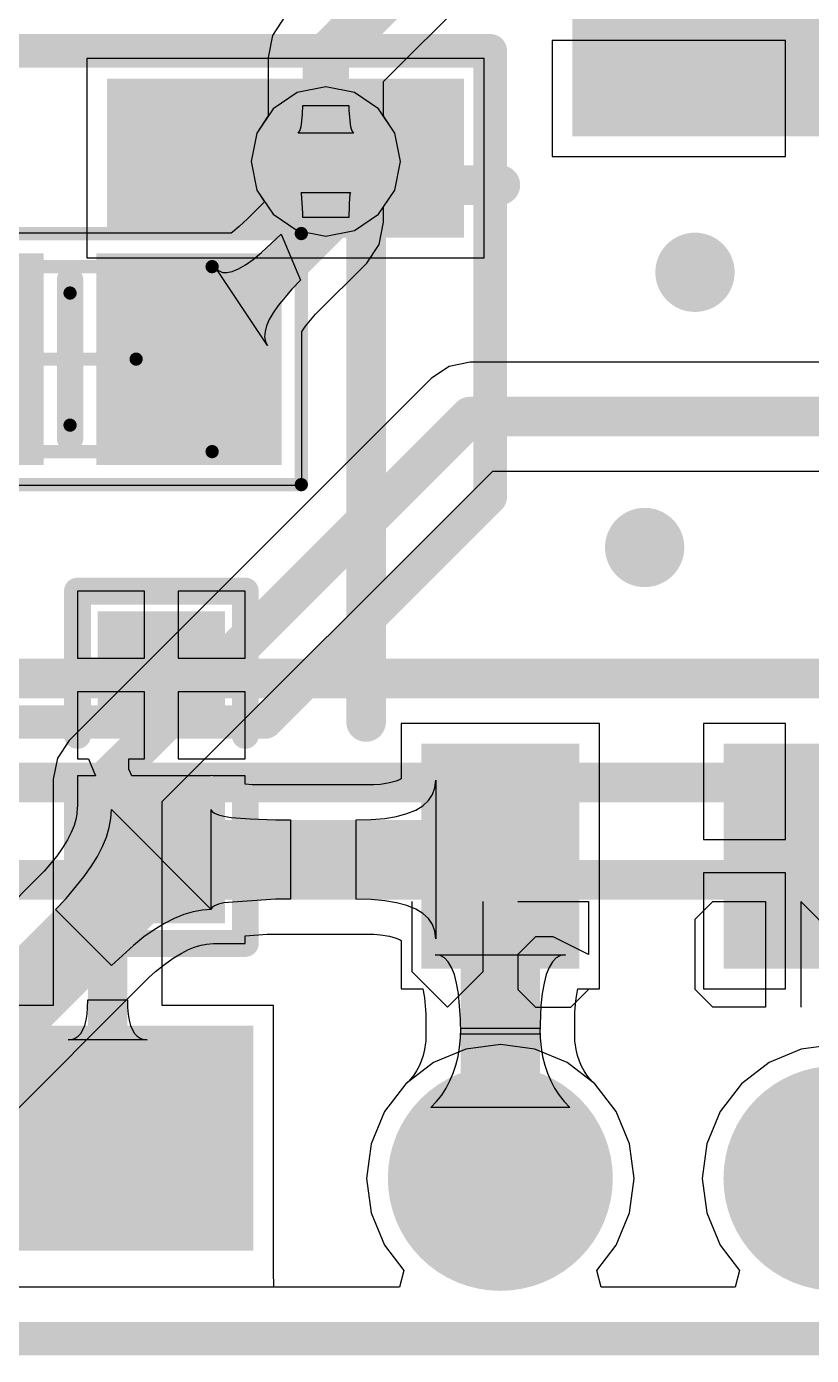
# Model space of a CAD drawing. Header units: millimetres. Extents: x 2.44 to 5.37, y 2.91 to 4.14.
# Drawn here: x 3.8738 to 4.1077, y 2.9072 to 3.3032 of the extents above; entities that cross this region are included whole.
import ezdxf

# ---------------------------------------------------------------- set-up
doc = ezdxf.new("R2010")
doc.units = ezdxf.units.MM
doc.header["$MEASUREMENT"] = 0
for name, color, linetype in [('BottomLayer', 5, 'Continuous'), ('BottomOverlay', 54, 'Continuous'), ('BottomPaste', 16, 'Continuous'), ('BottomSolder', 6, 'Continuous'), ('KeepOutLayer', 6, 'Continuous'), ('Mechanical13', 56, 'Continuous'), ('Mechanical15', 56, 'Continuous'), ('MidLayer1', 16, 'Continuous'), ('MidLayer2', 76, 'Continuous'), ('MultiLayer', 9, 'Continuous'), ('PadHoleLayer', 156, 'Continuous'), ('TopLayer', 1, 'Continuous'), ('TopOverlay', 2, 'Continuous'), ('TopPaste', 8, 'Continuous'), ('TopSolder', 216, 'Continuous'), ('ViaHoleLayer', 16, 'Continuous')]:
    doc.layers.add(name, color=color, linetype=linetype)

# ---------------------------------------------------------------- blocks, each defined once
blk = doc.blocks.new('C0603_6')
at = {"layer": 'TopLayer'}
for points in [[(-0.014, -0.008), (0.016, -0.008), (-0.014, 0.022), (0.016, 0.022)], [(0.041, -0.008), (0.071, -0.008), (0.041, 0.022), (0.071, 0.022)]]:
    blk.add_solid(points, dxfattribs=at)
at = {"layer": 'TopOverlay', "const_width": 0.008}
for points in [[(-0.024, 0.032), (0.018, 0.032)], [(-0.024, 0.032), (-0.024, -0.018)], [(0.038, 0.032), (0.08, 0.032)], [(0.081, 0.032), (0.081, -0.018)], [(-0.024, -0.018), (0.018, -0.018)], [(0.038, -0.018), (0.08, -0.018)]]:
    blk.add_lwpolyline(points, dxfattribs=at)
at = {"layer": 'TopOverlay', "const_width": 0.004}
for points in [[(-0.026, 0.032, 1), (-0.022, 0.032, 1)], [(-0.026, 0.032, 1), (-0.022, 0.032, 1)], [(0.016, 0.032, 1), (0.02, 0.032, 1)], [(0.036, 0.032, 1), (0.04, 0.032, 1)], [(0.078, 0.032, 1), (0.082, 0.032, 1)], [(0.079, 0.032, 1), (0.083, 0.032, 1)], [(-0.026, -0.018, 1), (-0.022, -0.018, 1)], [(-0.026, -0.018, 1), (-0.022, -0.018, 1)], [(0.016, -0.018, 1), (0.02, -0.018, 1)], [(0.036, -0.018, 1), (0.04, -0.018, 1)], [(0.078, -0.018, 1), (0.082, -0.018, 1)], [(0.079, -0.018, 1), (0.083, -0.018, 1)]]:
    blk.add_lwpolyline(points, format="xyb", close=True, dxfattribs=at)
at = {"layer": 'TopPaste'}
for points in [[(-0.014, -0.008), (0.016, -0.008), (-0.014, 0.022), (0.016, 0.022)], [(0.041, -0.008), (0.071, -0.008), (0.041, 0.022), (0.071, 0.022)]]:
    blk.add_solid(points, dxfattribs=at)
at = {"layer": 'TopSolder'}
for points in [[(-0.018, -0.012), (0.02, -0.012), (-0.018, 0.026), (0.02, 0.026)], [(0.037, -0.012), (0.075, -0.012), (0.037, 0.026), (0.075, 0.026)]]:
    blk.add_solid(points, dxfattribs=at)
blk = doc.blocks.new('HDR1X12_18')
at = {"layer": 'BottomLayer', "const_width": 0.02953}
for points in [[(0.98524, 0, 1), (1.01476, 0, 1)], [(1.08524, 0, 1), (1.11476, 0, 1)]]:
    blk.add_lwpolyline(points, format="xyb", close=True, dxfattribs=at)
at = {"layer": 'BottomSolder', "const_width": 0.03353}
for points in [[(0.98324, 0, 1), (1.01676, 0, 1)], [(1.08324, 0, 1), (1.11676, 0, 1)]]:
    blk.add_lwpolyline(points, format="xyb", close=True, dxfattribs=at)
at = {"layer": 'MidLayer1', "const_width": 0.02953}
for points in [[(0.98524, 0, 1), (1.01476, 0, 1)], [(1.08524, 0, 1), (1.11476, 0, 1)]]:
    blk.add_lwpolyline(points, format="xyb", close=True, dxfattribs=at)
at = {"layer": 'MidLayer2', "const_width": 0.02953}
for points in [[(0.98524, 0, 1), (1.01476, 0, 1)], [(1.08524, 0, 1), (1.11476, 0, 1)]]:
    blk.add_lwpolyline(points, format="xyb", close=True, dxfattribs=at)
at = {"layer": 'MultiLayer', "const_width": 0.02953}
for points in [[(0.98524, 0, 1), (1.01476, 0, 1)], [(1.08524, 0, 1), (1.11476, 0, 1)]]:
    blk.add_lwpolyline(points, format="xyb", close=True, dxfattribs=at)
at = {"layer": 'PadHoleLayer', "const_width": 0.01772}
for points in [[(0.99114, 0, 1), (1.00886, 0, 1)], [(1.09114, 0, 1), (1.10886, 0, 1)]]:
    blk.add_lwpolyline(points, format="xyb", close=True, dxfattribs=at)
at = {"layer": 'TopLayer', "const_width": 0.02953}
for points in [[(0.98524, 0, 1), (1.01476, 0, 1)], [(1.08524, 0, 1), (1.11476, 0, 1)]]:
    blk.add_lwpolyline(points, format="xyb", close=True, dxfattribs=at)
at = {"layer": 'TopSolder', "const_width": 0.03353}
for points in [[(0.98324, 0, 1), (1.01676, 0, 1)], [(1.08324, 0, 1), (1.11676, 0, 1)]]:
    blk.add_lwpolyline(points, format="xyb", close=True, dxfattribs=at)
blk = doc.blocks.new('_______B_33')
at = {"layer": 'BottomLayer'}
for points in [[(-0.02753, 0.06148), (0.03153, 0.06148), (-0.02753, 0.14022), (0.03153, 0.14022)], [(-0.02753, -0.13537), (0.03153, -0.13537), (-0.02753, -0.05663), (0.03153, -0.05663)]]:
    blk.add_solid(points, dxfattribs=at)
at = {"layer": 'BottomOverlay'}
for points, const_width in [([(0.03345, 0.002, 1), (-0.03145, 0.002, 1)], 0.01), ([(-0.03395, 0.002, 1), (-0.02895, 0.002, 1)], 0.005), ([(0.03095, 0.002, 1), (0.03595, 0.002, 1)], 0.005)]:
    blk.add_lwpolyline(points, format="xyb", close=True, dxfattribs=dict(at, const_width=const_width))
at = {"layer": 'BottomPaste'}
for points in [[(-0.02753, 0.06148), (0.03153, 0.06148), (-0.02753, 0.14022), (0.03153, 0.14022)], [(-0.02753, -0.13537), (0.03153, -0.13537), (-0.02753, -0.05663), (0.03153, -0.05663)]]:
    blk.add_solid(points, dxfattribs=at)
at = {"layer": 'BottomSolder'}
for points in [[(-0.03153, 0.05748), (0.03553, 0.05748), (-0.03153, 0.14422), (0.03553, 0.14422)], [(-0.03153, -0.13937), (0.03553, -0.13937), (-0.03153, -0.05263), (0.03553, -0.05263)]]:
    blk.add_solid(points, dxfattribs=at)
blk = doc.blocks.new('LM39100_37')
at = {"layer": 'TopLayer'}
for points in [[(-0.06257, 0.09153), (0.06657, 0.09153), (-0.06257, 0.15053), (0.06657, 0.15053)], [(-0.1075, -0.1565), (-0.0685, -0.1565), (-0.1075, -0.0975), (-0.0685, -0.0975)], [(-0.01749, -0.15653), (0.02149, -0.15653), (-0.01749, -0.09747), (0.02149, -0.09747)], [(0.0725, -0.1565), (0.1115, -0.1565), (0.0725, -0.0975), (0.1115, -0.0975)]]:
    blk.add_solid(points, dxfattribs=at)
at = {"layer": 'TopOverlay', "const_width": 0.01181}
for points in [[(-0.128, 0.073), (-0.088, 0.073)], [(-0.128, -0.087), (-0.128, 0.073)], [(0.092, 0.073), (0.132, 0.073)], [(0.132, -0.087), (0.132, 0.073)]]:
    blk.add_lwpolyline(points, dxfattribs=at)
at = {"layer": 'TopOverlay', "const_width": 0.00591}
for points in [[(-0.13095, 0.073, 1), (-0.12505, 0.073, 1)], [(-0.13095, 0.073, 1), (-0.12505, 0.073, 1)], [(-0.09095, 0.073, 1), (-0.08505, 0.073, 1)], [(0.08905, 0.073, 1), (0.09495, 0.073, 1)], [(0.12905, 0.073, 1), (0.13495, 0.073, 1)], [(0.12905, 0.073, 1), (0.13495, 0.073, 1)], [(-0.13095, -0.087, 1), (-0.12505, -0.087, 1)], [(0.12905, -0.087, 1), (0.13495, -0.087, 1)]]:
    blk.add_lwpolyline(points, format="xyb", close=True, dxfattribs=at)
at = {"layer": 'TopPaste'}
for points in [[(-0.06257, 0.09153), (0.06657, 0.09153), (-0.06257, 0.15053), (0.06657, 0.15053)], [(-0.1075, -0.1565), (-0.0685, -0.1565), (-0.1075, -0.0975), (-0.0685, -0.0975)], [(-0.01749, -0.15653), (0.02149, -0.15653), (-0.01749, -0.09747), (0.02149, -0.09747)], [(0.0725, -0.1565), (0.1115, -0.1565), (0.0725, -0.0975), (0.1115, -0.0975)]]:
    blk.add_solid(points, dxfattribs=at)
at = {"layer": 'TopSolder'}
for points in [[(-0.06657, 0.08753), (0.07057, 0.08753), (-0.06657, 0.15453), (0.07057, 0.15453)], [(-0.1115, -0.1605), (-0.0645, -0.1605), (-0.1115, -0.0935), (-0.0645, -0.0935)], [(-0.02149, -0.16053), (0.02549, -0.16053), (-0.02149, -0.09347), (0.02549, -0.09347)], [(0.0685, -0.1605), (0.1155, -0.1605), (0.0685, -0.0935), (0.1155, -0.0935)]]:
    blk.add_solid(points, dxfattribs=at)
blk = doc.blocks.new('1_4148_46')
at = {"layer": 'Mechanical13', "const_width": 0.00394}
for points in [[(0.07453, 0.02843), (-0.01012, 0.02843)], [(-0.01012, 0.02843), (-0.01012, -0.02669)], [(0.07453, 0.02843), (0.07453, -0.02669)], [(0.07453, -0.02669), (-0.01012, -0.02669)]]:
    blk.add_lwpolyline(points, dxfattribs=at)
at = {"layer": 'Mechanical13', "const_width": 0.00197}
for points in [[(-0.0111, 0.02843, 1), (-0.00913, 0.02843, 1)], [(-0.0111, 0.02843, 1), (-0.00913, 0.02843, 1)], [(0.07354, 0.02843, 1), (0.07551, 0.02843, 1)], [(0.07354, 0.02843, 1), (0.07551, 0.02843, 1)], [(-0.0111, -0.02669, 1), (-0.00913, -0.02669, 1)], [(-0.0111, -0.02669, 1), (-0.00913, -0.02669, 1)], [(0.07354, -0.02669, 1), (0.07551, -0.02669, 1)], [(0.07354, -0.02669, 1), (0.07551, -0.02669, 1)]]:
    blk.add_lwpolyline(points, format="xyb", close=True, dxfattribs=at)
at = {"layer": 'Mechanical15', "const_width": 0.00394}
for points in [[(0.1011, 0.03827), (-0.03669, 0.03827)], [(-0.03669, 0.03827), (-0.03669, -0.03654)], [(0.1011, -0.03654), (0.1011, 0.03827)], [(0.0322, 0.02055), (0.0322, -0.01882)], [(0.05189, 0.00087), (0.01252, 0.00087)], [(0.1011, -0.03654), (-0.03669, -0.03654)]]:
    blk.add_lwpolyline(points, dxfattribs=at)
at = {"layer": 'Mechanical15', "const_width": 0.00197}
for points in [[(-0.03768, 0.03827, 1), (-0.03571, 0.03827, 1)], [(-0.03768, 0.03827, 1), (-0.03571, 0.03827, 1)], [(0.10012, 0.03827, 1), (0.10209, 0.03827, 1)], [(0.10012, 0.03827, 1), (0.10209, 0.03827, 1)], [(0.03122, 0.02055, 1), (0.03319, 0.02055, 1)], [(0.01154, 0.00087, 1), (0.0135, 0.00087, 1)], [(0.05091, 0.00087, 1), (0.05287, 0.00087, 1)], [(0.03122, -0.01882, 1), (0.03319, -0.01882, 1)], [(-0.03768, -0.03654, 1), (-0.03571, -0.03654, 1)], [(-0.03768, -0.03654, 1), (-0.03571, -0.03654, 1)], [(0.10012, -0.03654, 1), (0.10209, -0.03654, 1)], [(0.10012, -0.03654, 1), (0.10209, -0.03654, 1)]]:
    blk.add_lwpolyline(points, format="xyb", close=True, dxfattribs=at)
at = {"layer": 'TopLayer'}
for points in [[(0.02039, -0.02669), (0.02039, 0.02843), (-0.02685, -0.02669), (-0.02685, 0.02843)], [(0.09126, -0.02669), (0.09126, 0.02843), (0.04402, -0.02669), (0.04402, 0.02843)]]:
    blk.add_solid(points, dxfattribs=at)
at = {"layer": 'TopOverlay'}
for points, const_width in [([(0.11642, 0.0387), (0.11642, -0.03413)], 0.01), ([(0.0322, 0.02449), (0.0322, -0.02276)], 0.00787)]:
    blk.add_lwpolyline(points, dxfattribs=dict(at, const_width=const_width))
for points, const_width in [([(0.11392, 0.0387, 1), (0.11892, 0.0387, 1)], 0.005), ([(0.03024, 0.02449, 1), (0.03417, 0.02449, 1)], 0.00394), ([(0.03024, -0.02276, 1), (0.03417, -0.02276, 1)], 0.00394), ([(0.11392, -0.03413, 1), (0.11892, -0.03413, 1)], 0.005)]:
    blk.add_lwpolyline(points, format="xyb", close=True, dxfattribs=dict(at, const_width=const_width))
at = {"layer": 'TopPaste'}
for points in [[(0.02039, -0.02669), (0.02039, 0.02843), (-0.02685, -0.02669), (-0.02685, 0.02843)], [(0.09126, -0.02669), (0.09126, 0.02843), (0.04402, -0.02669), (0.04402, 0.02843)]]:
    blk.add_solid(points, dxfattribs=at)
at = {"layer": 'TopSolder'}
for points in [[(0.02439, -0.03069), (0.02439, 0.03243), (-0.03085, -0.03069), (-0.03085, 0.03243)], [(0.09526, -0.03069), (0.09526, 0.03243), (0.04002, -0.03069), (0.04002, 0.03243)]]:
    blk.add_solid(points, dxfattribs=at)
blk = doc.blocks.new('BUZZER5020_B_48')
at = {"layer": 'BottomLayer'}
for points in [[(-0.05521, -0.01969), (0.04321, -0.01969), (-0.05521, 0.01969), (0.04321, 0.01969)], [(0.09179, -0.01969), (0.19021, -0.01969), (0.09179, 0.01969), (0.19021, 0.01969)], [(-0.05521, -0.15768), (0.04321, -0.15768), (-0.05521, -0.11832), (0.04321, -0.11832)]]:
    blk.add_solid(points, dxfattribs=at)
at = {"layer": 'BottomOverlay', "const_width": 0.01}
for points in [[(-0.066, -0.168), (-0.066, 0.032)], [(-0.066, 0.032), (0.202, 0.032)], [(0.202, -0.101), (0.202, 0.032)], [(0.157, -0.146), (0.202, -0.101)], [(0.151, -0.152), (0.157, -0.146)], [(0.135, -0.168), (0.151, -0.152)], [(-0.066, -0.168), (0.135, -0.168)]]:
    blk.add_lwpolyline(points, dxfattribs=at)
at = {"layer": 'BottomOverlay', "const_width": 0.005}
for points in [[(-0.0685, 0.032, 1), (-0.0635, 0.032, 1)], [(-0.0685, 0.032, 1), (-0.0635, 0.032, 1)], [(0.1995, 0.032, 1), (0.2045, 0.032, 1)], [(0.1995, 0.032, 1), (0.2045, 0.032, 1)], [(0.1995, -0.101, 1), (0.2045, -0.101, 1)], [(0.1995, -0.101, 1), (0.2045, -0.101, 1)], [(0.1545, -0.146, 1), (0.1595, -0.146, 1)], [(0.1545, -0.146, 1), (0.1595, -0.146, 1)], [(0.1485, -0.152, 1), (0.1535, -0.152, 1)], [(0.1485, -0.152, 1), (0.1535, -0.152, 1)], [(-0.0685, -0.168, 1), (-0.0635, -0.168, 1)], [(-0.0685, -0.168, 1), (-0.0635, -0.168, 1)], [(0.1325, -0.168, 1), (0.1375, -0.168, 1)], [(0.1325, -0.168, 1), (0.1375, -0.168, 1)]]:
    blk.add_lwpolyline(points, format="xyb", close=True, dxfattribs=at)
at = {"layer": 'BottomPaste'}
for points in [[(-0.05521, -0.01969), (0.04321, -0.01969), (-0.05521, 0.01969), (0.04321, 0.01969)], [(0.09179, -0.01969), (0.19021, -0.01969), (0.09179, 0.01969), (0.19021, 0.01969)], [(-0.05521, -0.15768), (0.04321, -0.15768), (-0.05521, -0.11832), (0.04321, -0.11832)]]:
    blk.add_solid(points, dxfattribs=at)
at = {"layer": 'BottomSolder'}
for points in [[(-0.05921, -0.02369), (0.04721, -0.02369), (-0.05921, 0.02369), (0.04721, 0.02369)], [(0.08779, -0.02369), (0.19421, -0.02369), (0.08779, 0.02369), (0.19421, 0.02369)], [(-0.05921, -0.16168), (0.04721, -0.16168), (-0.05921, -0.11431), (0.04721, -0.11431)]]:
    blk.add_solid(points, dxfattribs=at)

msp = doc.modelspace()

# ---------------------------------------------------------------- linework, layer by layer
at = {"layer": 'BottomLayer'}
for p, q in [((4.01021, 3.29368), (3.89179, 3.29368)), ((3.89179, 3.29368), (3.89179, 3.23432)), ((4.01021, 3.23432), (4.01021, 3.29368)), ((3.89179, 3.23432), (4.01021, 3.23432)), ((3.99979, 3.20198), (3.99453, 3.19847)), ((4.006, 3.20322), (3.99979, 3.20198)), ((4.22303, 3.20322), (4.006, 3.20322)), ((3.99453, 3.19847), (3.88653, 3.09047)), ((3.91422, 3.07228), (4.01272, 3.17078)), ((4.01272, 3.17078), (4.26179, 3.17078)), ((3.88653, 3.09047), (3.88302, 3.08521)), ((3.88302, 3.08521), (3.88178, 3.079)), ((3.88178, 3.079), (3.88178, 3.01153)), ((3.91422, 3.01153), (3.91422, 3.07228)), ((3.88178, 3.01153), (3.84863, 3.01153)), ((3.89186, 3.00892), (3.89204, 3.01095)), ((3.89204, 3.01095), (3.89209, 3.01322)), ((3.89209, 3.01322), (3.90391, 3.01322)), ((3.90391, 3.01322), (3.90396, 3.01095)), ((3.90396, 3.01095), (3.90414, 3.00892)), ((3.94737, 3.01153), (3.91422, 3.01153)), ((3.94737, 2.93253), (3.94737, 3.01153)), ((3.89062, 3.00427), (3.89115, 3.00558)), ((3.89115, 3.00558), (3.89156, 3.00713)), ((3.89156, 3.00713), (3.89186, 3.00892)), ((3.90414, 3.00892), (3.90444, 3.00713)), ((3.90444, 3.00713), (3.90485, 3.00558)), ((3.90485, 3.00558), (3.90538, 3.00427)), ((3.88731, 3.00141), (3.88831, 3.00176)), ((3.88831, 3.00176), (3.8892, 3.00236)), ((3.8892, 3.00236), (3.88997, 3.0032)), ((3.88997, 3.0032), (3.89062, 3.00427)), ((3.90538, 3.00427), (3.90603, 3.0032)), ((3.90603, 3.0032), (3.9068, 3.00236)), ((3.9068, 3.00236), (3.90768, 3.00176)), ((3.90768, 3.00176), (3.90869, 3.00141)), ((3.88619, 3.00129), (3.88731, 3.00141)), ((3.90981, 3.00129), (3.88619, 3.00129)), ((3.90869, 3.00141), (3.90981, 3.00129)), ((4.00468, 2.99851), (3.99507, 2.99453)), ((4.015, 2.99987), (4.00468, 2.99851)), ((4.02532, 2.99851), (4.015, 2.99987)), ((4.03493, 2.99453), (4.02532, 2.99851)), ((4.10468, 2.99851), (4.09507, 2.99453)), ((4.115, 2.99987), (4.10468, 2.99851)), ((3.99507, 2.99453), (3.98681, 2.98819)), ((4.04319, 2.98819), (4.03493, 2.99453)), ((4.09507, 2.99453), (4.08681, 2.98819)), ((3.98681, 2.98819), (3.98047, 2.97993)), ((4.04953, 2.97993), (4.04319, 2.98819)), ((4.08681, 2.98819), (4.08047, 2.97993)), ((3.98047, 2.97993), (3.97649, 2.97032)), ((4.05351, 2.97032), (4.04953, 2.97993)), ((4.08047, 2.97993), (4.07649, 2.97032)), ((3.97649, 2.97032), (3.97513, 2.96)), ((4.05487, 2.96), (4.05351, 2.97032)), ((4.07649, 2.97032), (4.07513, 2.96)), ((3.97513, 2.96), (3.97649, 2.94968)), ((4.05351, 2.94968), (4.05487, 2.96)), ((4.07513, 2.96), (4.07649, 2.94968)), ((3.97649, 2.94968), (3.98047, 2.94007)), ((4.04953, 2.94007), (4.05351, 2.94968)), ((4.07649, 2.94968), (4.08047, 2.94007)), ((3.98047, 2.94007), (3.98625, 2.93253)), ((4.04375, 2.93253), (4.04953, 2.94007)), ((4.08047, 2.94007), (4.08625, 2.93253)), ((3.94737, 2.93247), (3.94737, 2.93253)), ((3.94751, 2.92753), (3.94737, 2.93247)), ((3.98625, 2.93253), (3.98498, 2.92753)), ((4.04502, 2.92753), (4.04375, 2.93253)), ((4.08625, 2.93253), (4.08498, 2.92753)), ((3.98498, 2.92753), (3.94751, 2.92753)), ((4.08498, 2.92753), (4.04502, 2.92753))]:
    msp.add_line(p, q, dxfattribs=at)
for points, const_width in [([(3.95709, 3.263, 1), (3.96891, 3.263, 1)], 0.01181), ([(4.06709, 3.23, 1), (4.07891, 3.23, 1)], 0.01181), ([(4.00305, 3.187, 1), (4.00895, 3.187, 1)], 0.00591), ([(4.00305, 3.187, 1), (4.00895, 3.187, 1)], 0.00591), ([(4.05209, 3.148, 1), (4.06391, 3.148, 1)], 0.01181), ([(3.89505, 3.079, 1), (3.90095, 3.079, 1)], 0.00591), ([(3.89505, 3.079, 1), (3.90095, 3.079, 1)], 0.00591), ([(3.89505, 2.972, 1), (3.90095, 2.972, 1)], 0.00591)]:
    msp.add_lwpolyline(points, format="xyb", close=True, dxfattribs=dict(at, const_width=const_width))
at = {"layer": 'BottomLayer', "const_width": 0.01181}
for points in [[(3.898, 3.079), (4.006, 3.187)], [(4.006, 3.187), (4.277, 3.187)], [(3.898, 2.972), (3.898, 3.079)]]:
    msp.add_lwpolyline(points, dxfattribs=at)
at = {"layer": 'BottomOverlay'}
for p, q in [((3.98876, 3.0215), (3.98876, 3.04249)), ((4.00975, 3.04249), (4.00975, 3.0215)), ((4.02025, 3.04249), (4.04124, 3.04249)), ((4.04124, 3.04249), (4.04124, 3.02674)), ((4.07302, 3.03724), (4.07827, 3.04249)), ((4.07827, 3.04249), (4.09401, 3.04249)), ((4.09401, 3.04249), (4.09401, 3.011)), ((4.115, 3.03199), (4.1045, 3.04249)), ((4.1045, 3.04249), (4.1045, 3.011)), ((4.07302, 3.01625), (4.07302, 3.03724)), ((4.0255, 3.03199), (4.02025, 3.02674)), ((4.03074, 3.03199), (4.0255, 3.03199)), ((4.04124, 3.02674), (4.03074, 3.03199)), ((4.02025, 3.02674), (4.02025, 3.01625)), ((3.99926, 3.011), (3.98876, 3.0215)), ((4.00975, 3.0215), (3.99926, 3.011)), ((4.02025, 3.01625), (4.0255, 3.011)), ((4.03599, 3.011), (4.04124, 3.01625)), ((4.07827, 3.011), (4.07302, 3.01625)), ((4.0255, 3.011), (4.03599, 3.011)), ((4.09401, 3.011), (4.07827, 3.011))]:
    msp.add_line(p, q, dxfattribs=at)
at = {"layer": 'KeepOutLayer', "const_width": 0.01}
msp.add_lwpolyline([(3.61132, 2.91224), (5.27986, 2.91224)], dxfattribs=at)
at = {"layer": 'MidLayer1'}
for p, q in [((3.95449, 3.28355), (3.94728, 3.27872)), ((3.963, 3.28524), (3.95449, 3.28355)), ((3.97151, 3.28355), (3.963, 3.28524)), ((3.97872, 3.27872), (3.97151, 3.28355)), ((3.94728, 3.27872), (3.94245, 3.27151)), ((3.98355, 3.27151), (3.97872, 3.27872)), ((3.94245, 3.27151), (3.94076, 3.263)), ((3.98524, 3.263), (3.98355, 3.27151)), ((3.94076, 3.263), (3.94245, 3.25449)), ((3.98355, 3.25449), (3.98524, 3.263)), ((3.94245, 3.25449), (3.94728, 3.24728)), ((3.97872, 3.24728), (3.98355, 3.25449)), ((3.94728, 3.24728), (3.95449, 3.24245)), ((3.97151, 3.24245), (3.97872, 3.24728)), ((3.95449, 3.24245), (3.963, 3.24076)), ((3.963, 3.24076), (3.97151, 3.24245)), ((4.00468, 2.99851), (3.99507, 2.99453)), ((4.015, 2.99987), (4.00468, 2.99851)), ((4.02532, 2.99851), (4.015, 2.99987)), ((4.03493, 2.99453), (4.02532, 2.99851)), ((4.10468, 2.99851), (4.09507, 2.99453)), ((4.115, 2.99987), (4.10468, 2.99851)), ((3.99507, 2.99453), (3.98681, 2.98819)), ((4.04319, 2.98819), (4.03493, 2.99453)), ((4.09507, 2.99453), (4.08681, 2.98819)), ((3.98681, 2.98819), (3.98047, 2.97993)), ((4.04953, 2.97993), (4.04319, 2.98819)), ((4.08681, 2.98819), (4.08047, 2.97993)), ((3.98047, 2.97993), (3.97649, 2.97032)), ((4.05351, 2.97032), (4.04953, 2.97993)), ((4.08047, 2.97993), (4.07649, 2.97032)), ((3.97649, 2.97032), (3.97513, 2.96)), ((4.05487, 2.96), (4.05351, 2.97032)), ((4.07649, 2.97032), (4.07513, 2.96)), ((3.97513, 2.96), (3.97649, 2.94968)), ((4.05351, 2.94968), (4.05487, 2.96)), ((4.07513, 2.96), (4.07649, 2.94968)), ((3.97649, 2.94968), (3.98047, 2.94007)), ((4.04953, 2.94007), (4.05351, 2.94968)), ((4.07649, 2.94968), (4.08047, 2.94007)), ((3.98047, 2.94007), (3.98625, 2.93253)), ((4.04375, 2.93253), (4.04953, 2.94007)), ((4.08047, 2.94007), (4.08625, 2.93253)), ((3.98625, 2.93253), (3.98498, 2.92753)), ((4.04502, 2.92753), (4.04375, 2.93253)), ((4.08625, 2.93253), (4.08498, 2.92753)), ((3.98498, 2.92753), (2.45702, 2.92753)), ((4.08498, 2.92753), (4.04502, 2.92753))]:
    msp.add_line(p, q, dxfattribs=at)
at = {"layer": 'MidLayer1', "const_width": 0.01181}
for points in [[(3.95709, 3.263, 1), (3.96891, 3.263, 1)], [(4.06709, 3.23, 1), (4.07891, 3.23, 1)], [(4.05209, 3.148, 1), (4.06391, 3.148, 1)]]:
    msp.add_lwpolyline(points, format="xyb", close=True, dxfattribs=at)
at = {"layer": 'MidLayer2', "const_width": 0.01181}
for points in [[(3.95709, 3.263, 1), (3.96891, 3.263, 1)], [(4.06709, 3.23, 1), (4.07891, 3.23, 1)], [(4.05209, 3.148, 1), (4.06391, 3.148, 1)]]:
    msp.add_lwpolyline(points, format="xyb", close=True, dxfattribs=at)
for points in [[(3.818, 3.109), (4.466, 3.109)], [(3.803, 3.078), (4.397, 3.078)], [(3.792, 3.049), (4.326, 3.049)]]:
    msp.add_lwpolyline(points, dxfattribs=at)
at = {"layer": 'MultiLayer', "const_width": 0.01181}
for points in [[(3.95709, 3.263, 1), (3.96891, 3.263, 1)], [(4.06709, 3.23, 1), (4.07891, 3.23, 1)], [(4.05209, 3.148, 1), (4.06391, 3.148, 1)]]:
    msp.add_lwpolyline(points, format="xyb", close=True, dxfattribs=at)
at = {"layer": 'TopLayer'}
for p, q in [((3.98022, 3.28687), (4.02581, 3.33246)), ((3.95082, 3.30618), (3.94709, 3.30059)), ((3.94709, 3.30059), (3.94578, 3.294)), ((4.1, 3.29903), (4.03043, 3.29903)), ((4.03043, 3.29903), (4.03043, 3.26453)), ((4.1, 3.26453), (4.1, 3.29903)), ((3.94578, 3.294), (3.94578, 3.27654)), ((3.98022, 3.27722), (3.98022, 3.28687)), ((3.95606, 3.27714), (3.95611, 3.27968)), ((3.95611, 3.27968), (3.96989, 3.27968)), ((3.96989, 3.27968), (3.9699, 3.27836)), ((3.94577, 3.27648), (3.94245, 3.27151)), ((3.94578, 3.27654), (3.94577, 3.27648)), ((3.95577, 3.27417), (3.95589, 3.27505)), ((3.95589, 3.27505), (3.95606, 3.27714)), ((3.9699, 3.27836), (3.97023, 3.27417)), ((3.98029, 3.27639), (3.98022, 3.27722)), ((3.98355, 3.27151), (3.98029, 3.27639)), ((3.94245, 3.27151), (3.94076, 3.263)), ((3.95473, 3.27143), (3.95499, 3.27176)), ((3.97127, 3.27143), (3.95473, 3.27143)), ((3.95499, 3.27176), (3.95523, 3.2722)), ((3.95523, 3.2722), (3.95544, 3.27274)), ((3.95544, 3.27274), (3.95561, 3.2734)), ((3.95561, 3.2734), (3.95577, 3.27417)), ((3.97023, 3.27417), (3.97039, 3.2734)), ((3.97039, 3.2734), (3.97056, 3.27274)), ((3.97056, 3.27274), (3.97077, 3.2722)), ((3.97077, 3.2722), (3.97101, 3.27176)), ((3.97101, 3.27176), (3.97127, 3.27143)), ((3.98524, 3.263), (3.98355, 3.27151)), ((3.94076, 3.263), (3.94245, 3.25449)), ((3.98355, 3.25449), (3.98524, 3.263)), ((4.03043, 3.26453), (4.1, 3.26453)), ((3.94245, 3.25449), (3.94477, 3.25103)), ((3.95575, 3.2536), (3.95567, 3.25374)), ((3.95567, 3.25374), (3.97033, 3.25374)), ((3.95611, 3.24767), (3.95575, 3.2536)), ((3.97005, 3.25238), (3.96993, 3.24996)), ((3.97011, 3.25292), (3.97005, 3.25238)), ((3.97017, 3.25333), (3.97011, 3.25292)), ((3.97025, 3.2536), (3.97017, 3.25333)), ((3.97033, 3.25374), (3.97025, 3.2536)), ((3.98022, 3.24951), (3.98355, 3.25449)), ((3.94477, 3.25103), (3.93971, 3.24597)), ((3.95611, 3.24632), (3.95611, 3.24767)), ((3.96993, 3.24996), (3.96989, 3.24632)), ((3.98022, 3.24491), (3.98022, 3.24951)), ((3.93718, 3.24361), (3.93518, 3.24199)), ((3.93971, 3.24597), (3.93718, 3.24361)), ((3.96989, 3.24632), (3.95611, 3.24632)), ((3.97891, 3.23832), (3.98022, 3.24491)), ((3.88361, 3.24169), (3.84295, 3.24169)), ((3.88498, 3.24169), (3.88361, 3.24169)), ((3.88861, 3.24169), (3.88498, 3.24169)), ((3.88998, 3.24169), (3.88861, 3.24169)), ((3.93477, 3.24169), (3.88998, 3.24169)), ((3.93518, 3.24199), (3.93477, 3.24169)), ((3.94388, 3.23591), (3.94967, 3.24132)), ((3.94967, 3.24132), (3.95547, 3.22764)), ((3.94134, 3.23385), (3.94388, 3.23591)), ((3.97518, 3.23273), (3.97891, 3.23832)), ((3.94561, 3.20815), (3.93018, 3.23145)), ((3.93018, 3.23145), (3.93107, 3.23051)), ((3.93697, 3.23102), (3.93904, 3.23222)), ((3.93904, 3.23222), (3.94134, 3.23385)), ((3.95993, 3.21748), (3.97518, 3.23273)), ((3.93107, 3.23051), (3.93219, 3.22999)), ((3.93219, 3.22999), (3.93354, 3.22991)), ((3.93354, 3.22991), (3.93514, 3.23025)), ((3.93514, 3.23025), (3.93697, 3.23102)), ((3.95547, 3.22764), (3.95291, 3.22498)), ((3.95291, 3.22498), (3.94883, 3.22013)), ((3.94883, 3.22013), (3.94732, 3.21794)), ((3.94616, 3.21592), (3.94535, 3.21405)), ((3.94732, 3.21794), (3.94616, 3.21592)), ((3.95694, 3.21393), (3.95993, 3.21748)), ((3.94489, 3.21233), (3.94478, 3.21078)), ((3.94535, 3.21405), (3.94489, 3.21233)), ((3.95585, 3.21232), (3.95595, 3.2125)), ((3.95585, 3.16657), (3.95585, 3.21232)), ((3.95595, 3.2125), (3.95694, 3.21393)), ((3.94478, 3.21078), (3.94502, 3.20939)), ((3.94502, 3.20939), (3.94561, 3.20815)), ((3.81774, 3.16657), (3.88361, 3.16657)), ((3.88361, 3.16657), (3.88498, 3.16657)), ((3.88498, 3.16657), (3.88861, 3.16657)), ((3.88861, 3.16657), (3.88998, 3.16657)), ((3.88998, 3.16657), (3.95585, 3.16657)), ((3.909, 3.135), (3.889, 3.135)), ((3.889, 3.135), (3.889, 3.115)), ((3.909, 3.115), (3.909, 3.135)), ((3.939, 3.135), (3.919, 3.135)), ((3.919, 3.135), (3.919, 3.115)), ((3.939, 3.115), (3.939, 3.135)), ((3.889, 3.115), (3.909, 3.115)), ((3.919, 3.115), (3.939, 3.115)), ((3.909, 3.105), (3.889, 3.105)), ((3.889, 3.105), (3.889, 3.085)), ((3.909, 3.085), (3.909, 3.105)), ((3.939, 3.105), (3.919, 3.105)), ((3.919, 3.105), (3.919, 3.085)), ((3.939, 3.085), (3.939, 3.105)), ((4.0445, 3.0955), (3.9855, 3.0955)), ((3.9855, 3.0955), (3.9855, 3.07908)), ((4.0445, 3.027), (4.0445, 3.0955)), ((4.1, 3.09553), (4.07551, 3.09553)), ((4.07551, 3.09553), (4.07551, 3.061)), ((4.1, 3.061), (4.1, 3.09553)), ((3.889, 3.085), (3.89226, 3.085)), ((3.89226, 3.085), (3.89442, 3.08)), ((3.90428, 3.08198), (3.90429, 3.085)), ((3.90429, 3.085), (3.909, 3.085)), ((3.919, 3.085), (3.939, 3.085)), ((3.90518, 3.08), (3.90428, 3.08198)), ((3.89442, 3.08), (3.889, 3.08)), ((3.889, 3.08), (3.889, 3.07073)), ((3.9285, 3.08), (3.90518, 3.08)), ((3.92888, 3.08008), (3.9285, 3.08)), ((3.92892, 3.08007), (3.92888, 3.08008)), ((3.92896, 3.08008), (3.92892, 3.08007)), ((3.92932, 3.08), (3.92896, 3.08008)), ((3.939, 3.08), (3.92932, 3.08)), ((3.939, 3.07745), (3.939, 3.08)), ((3.94106, 3.07727), (3.939, 3.07745)), ((3.942, 3.07724), (3.94106, 3.07727)), ((3.97735, 3.07724), (3.942, 3.07724)), ((3.97926, 3.07741), (3.97735, 3.07724)), ((3.98195, 3.07785), (3.97926, 3.07741)), ((3.98394, 3.07838), (3.98195, 3.07785)), ((3.9852, 3.0789), (3.98394, 3.07838)), ((3.9855, 3.07908), (3.9852, 3.0789)), ((3.9955, 3.07638), (3.99574, 3.07862)), ((3.99574, 3.07862), (3.99574, 3.03138)), ((3.9936, 3.0726), (3.99479, 3.07437)), ((3.99479, 3.07437), (3.9955, 3.07638)), ((3.88894, 3.07052), (3.88882, 3.06848)), ((3.889, 3.07073), (3.88894, 3.07052)), ((3.89895, 3.06723), (3.89912, 3.06988)), ((3.89912, 3.06988), (3.92888, 3.04012)), ((3.92888, 3.04012), (3.92888, 3.06988)), ((3.92888, 3.06988), (3.92912, 3.0693)), ((3.92912, 3.0693), (3.92982, 3.06878)), ((3.98719, 3.0687), (3.9898, 3.06976)), ((3.9898, 3.06976), (3.99194, 3.07106)), ((3.99194, 3.07106), (3.9936, 3.0726)), ((3.88799, 3.06511), (3.88717, 3.06311)), ((3.88852, 3.0669), (3.88799, 3.06511)), ((3.88882, 3.06848), (3.88852, 3.0669)), ((3.89845, 3.06451), (3.89895, 3.06723)), ((3.92982, 3.06878), (3.93101, 3.06831)), ((3.93101, 3.06831), (3.93266, 3.06792)), ((3.93266, 3.06792), (3.93479, 3.06758)), ((3.93479, 3.06758), (3.94045, 3.06709)), ((3.94045, 3.06709), (3.94801, 3.06684)), ((3.94801, 3.06684), (3.9525, 3.06681)), ((3.9525, 3.06681), (3.9525, 3.04319)), ((3.972, 3.06681), (3.97651, 3.06693)), ((3.972, 3.04319), (3.972, 3.06681)), ((3.97651, 3.06693), (3.98055, 3.06728)), ((3.98055, 3.06728), (3.98411, 3.06787)), ((3.98411, 3.06787), (3.98719, 3.0687)), ((3.88717, 3.06311), (3.88604, 3.06089)), ((3.89645, 3.05885), (3.89762, 3.06172)), ((3.89762, 3.06172), (3.89845, 3.06451)), ((4.07551, 3.061), (4.1, 3.061)), ((3.88458, 3.05849), (3.88284, 3.05603)), ((3.88604, 3.06089), (3.88458, 3.05849)), ((3.89494, 3.05591), (3.89645, 3.05885)), ((3.88284, 3.05603), (3.87907, 3.05152)), ((3.89311, 3.0529), (3.89494, 3.05591)), ((3.87907, 3.05152), (3.83465, 3.0071)), ((3.88559, 3.04342), (3.89094, 3.04981)), ((3.89094, 3.04981), (3.89311, 3.0529)), ((4.1, 3.051), (4.07551, 3.051)), ((4.07551, 3.051), (4.07551, 3.01647)), ((4.1, 3.01647), (4.1, 3.051)), ((3.88242, 3.04012), (3.88559, 3.04342)), ((3.92982, 3.04122), (3.92912, 3.0407)), ((3.93101, 3.04169), (3.92982, 3.04122)), ((3.93266, 3.04208), (3.93101, 3.04169)), ((3.94801, 3.04316), (3.93266, 3.04208)), ((3.9525, 3.04319), (3.94801, 3.04316)), ((3.97651, 3.04307), (3.972, 3.04319)), ((3.98055, 3.04272), (3.97651, 3.04307)), ((3.98411, 3.04213), (3.98055, 3.04272)), ((3.98719, 3.0413), (3.98411, 3.04213)), ((3.9898, 3.04024), (3.98719, 3.0413)), ((3.89912, 3.02342), (3.88242, 3.04012)), ((3.91785, 3.03745), (3.91491, 3.03594)), ((3.92072, 3.03862), (3.91785, 3.03745)), ((3.92351, 3.03945), (3.92072, 3.03862)), ((3.92623, 3.03995), (3.92351, 3.03945)), ((3.92888, 3.04012), (3.92623, 3.03995)), ((3.92912, 3.0407), (3.92888, 3.04012)), ((3.99194, 3.03894), (3.9898, 3.04024)), ((3.9936, 3.0374), (3.99194, 3.03894)), ((3.99479, 3.03563), (3.9936, 3.0374)), ((3.9119, 3.03411), (3.90881, 3.03194)), ((3.91491, 3.03594), (3.9119, 3.03411)), ((3.9955, 3.03362), (3.99479, 3.03563)), ((3.99574, 3.03138), (3.9955, 3.03362)), ((3.90566, 3.02943), (3.89912, 3.02342)), ((3.90881, 3.03194), (3.90566, 3.02943)), ((3.92411, 3.02899), (3.9259, 3.02952)), ((3.9259, 3.02952), (3.92748, 3.02982)), ((3.92748, 3.02982), (3.92952, 3.02994)), ((3.92952, 3.02994), (3.92973, 3.03)), ((3.92973, 3.03), (3.939, 3.03)), ((3.939, 3.03231), (3.9455, 3.03276)), ((3.939, 3.03), (3.939, 3.03231)), ((3.9455, 3.03276), (3.97735, 3.03276)), ((3.97735, 3.03276), (3.97926, 3.03259)), ((3.97926, 3.03259), (3.98195, 3.03215)), ((3.98195, 3.03215), (3.98394, 3.03162)), ((3.98394, 3.03162), (3.9852, 3.0311)), ((3.9852, 3.0311), (3.9855, 3.03092)), ((3.9855, 3.03092), (3.9855, 3.027)), ((3.91492, 3.02377), (3.91749, 3.02558)), ((3.91749, 3.02558), (3.9199, 3.02704)), ((3.9199, 3.02704), (3.92211, 3.02817)), ((3.92211, 3.02817), (3.92411, 3.02899)), ((3.9855, 3.027), (3.98542, 3.02662)), ((3.98542, 3.02662), (3.9855, 3.02624)), ((3.9855, 3.02624), (3.9855, 3.0165)), ((3.99706, 3.02638), (3.99562, 3.02662)), ((3.99562, 3.02662), (4.03438, 3.02662)), ((3.99834, 3.02568), (3.99706, 3.02638)), ((3.99948, 3.02449), (3.99834, 3.02568)), ((4.03166, 3.02568), (4.03052, 3.02449)), ((4.03294, 3.02638), (4.03166, 3.02568)), ((4.03438, 3.02662), (4.03294, 3.02638)), ((4.04458, 3.02662), (4.0445, 3.027)), ((4.0445, 3.02624), (4.04458, 3.02662)), ((4.0445, 3.0165), (4.0445, 3.02624)), ((3.91028, 3.01983), (3.91228, 3.02167)), ((3.91228, 3.02167), (3.91492, 3.02377)), ((4.00046, 3.02284), (3.99948, 3.02449)), ((4.0013, 3.02071), (4.00046, 3.02284)), ((4.02954, 3.02284), (4.0287, 3.02071)), ((4.03052, 3.02449), (4.02954, 3.02284)), ((3.85959, 2.96914), (3.91028, 3.01983)), ((4.00198, 3.01812), (4.0013, 3.02071)), ((4.00251, 3.01505), (4.00198, 3.01812)), ((4.02802, 3.01812), (4.02749, 3.01505)), ((4.0287, 3.02071), (4.02802, 3.01812)), ((3.9855, 3.0165), (3.99186, 3.0165)), ((3.99186, 3.0165), (3.992, 3.01595)), ((3.992, 3.01595), (3.99238, 3.01377)), ((3.99238, 3.01377), (3.99276, 3.00902)), ((4.00311, 3.00749), (4.00251, 3.01505)), ((4.02749, 3.01505), (4.02711, 3.0115)), ((4.03729, 3.01078), (4.0376, 3.01364)), ((4.0376, 3.01364), (4.038, 3.01595)), ((4.038, 3.01595), (4.03814, 3.0165)), ((4.03814, 3.0165), (4.0445, 3.0165)), ((4.07551, 3.01647), (4.1, 3.01647)), ((4.02711, 3.0115), (4.02681, 3.003)), ((4.03724, 3.00932), (4.03729, 3.01078)), ((3.99276, 3.00902), (3.99276, 3.00081)), ((4.00319, 3.003), (4.00311, 3.00749)), ((4.03724, 3.00081), (4.03724, 3.00932)), ((4.00283, 2.99903), (4.0031, 3.00184)), ((4.0031, 3.00184), (4.00319, 3.00478)), ((4.00319, 3.00478), (4.02681, 3.00478)), ((4.02681, 3.003), (4.00319, 3.003)), ((4.02681, 3.00478), (4.0269, 3.00184)), ((4.0269, 3.00184), (4.02717, 2.99903)), ((3.99239, 2.99838), (3.99196, 2.99658)), ((3.99272, 3.00034), (3.99239, 2.99838)), ((3.99276, 3.00081), (3.99272, 3.00034)), ((4.00239, 2.99634), (4.00283, 2.99903)), ((4.02717, 2.99903), (4.02761, 2.99634)), ((4.03728, 3.00034), (4.03724, 3.00081)), ((4.03761, 2.99838), (4.03728, 3.00034)), ((4.03804, 2.99658), (4.03761, 2.99838)), ((4.10468, 2.99851), (4.09507, 2.99453)), ((4.115, 2.99987), (4.10468, 2.99851)), ((3.99142, 2.99493), (3.99078, 2.99342)), ((3.99196, 2.99658), (3.99142, 2.99493)), ((4.00097, 2.99135), (4.00177, 2.99378)), ((4.00177, 2.99378), (4.00239, 2.99634)), ((4.02761, 2.99634), (4.02823, 2.99378)), ((4.02823, 2.99378), (4.02903, 2.99135)), ((4.03858, 2.99493), (4.03804, 2.99658)), ((4.03922, 2.99342), (4.03858, 2.99493)), ((4.09507, 2.99453), (4.08681, 2.98819)), ((3.98921, 2.99073), (3.98826, 2.98952)), ((3.99004, 2.99203), (3.98921, 2.99073)), ((3.99078, 2.99342), (3.99004, 2.99203)), ((4, 2.98905), (4.00097, 2.99135)), ((4.02903, 2.99135), (4.03, 2.98905)), ((4.03996, 2.99203), (4.03922, 2.99342)), ((4.04079, 2.99073), (4.03996, 2.99203)), ((4.04174, 2.98952), (4.04079, 2.99073)), ((3.98681, 2.98819), (3.98047, 2.97993)), ((3.98754, 2.98875), (3.98681, 2.98819)), ((3.98826, 2.98952), (3.98754, 2.98875)), ((3.99752, 2.98481), (3.99885, 2.98687)), ((3.99885, 2.98687), (4, 2.98905)), ((4.03, 2.98905), (4.03115, 2.98687)), ((4.03115, 2.98687), (4.03248, 2.98481)), ((4.04246, 2.98875), (4.04174, 2.98952)), ((4.04319, 2.98819), (4.04246, 2.98875)), ((4.04953, 2.97993), (4.04319, 2.98819)), ((4.08681, 2.98819), (4.08047, 2.97993)), ((3.99433, 2.98109), (3.99601, 2.98289)), ((3.99601, 2.98289), (3.99752, 2.98481)), ((4.03248, 2.98481), (4.03399, 2.98289)), ((4.03399, 2.98289), (4.03567, 2.98109)), ((3.98047, 2.97993), (3.97649, 2.97032)), ((4.03567, 2.98109), (3.99433, 2.98109)), ((4.05351, 2.97032), (4.04953, 2.97993)), ((4.08047, 2.97993), (4.07649, 2.97032)), ((3.97649, 2.97032), (3.97513, 2.96)), ((4.05487, 2.96), (4.05351, 2.97032)), ((4.07649, 2.97032), (4.07513, 2.96)), ((3.97513, 2.96), (3.97649, 2.94968)), ((4.05351, 2.94968), (4.05487, 2.96)), ((4.07513, 2.96), (4.07649, 2.94968)), ((3.97649, 2.94968), (3.98047, 2.94007)), ((4.04953, 2.94007), (4.05351, 2.94968)), ((4.07649, 2.94968), (4.08047, 2.94007)), ((3.98047, 2.94007), (3.98625, 2.93253)), ((4.04375, 2.93253), (4.04953, 2.94007)), ((4.08047, 2.94007), (4.08625, 2.93253)), ((3.98625, 2.93253), (3.98498, 2.92753)), ((4.04502, 2.92753), (4.04375, 2.93253)), ((4.08625, 2.93253), (4.08498, 2.92753)), ((3.98498, 2.92753), (2.60455, 2.92753)), ((4.08498, 2.92753), (4.04502, 2.92753))]:
    msp.add_line(p, q, dxfattribs=at)
for points, const_width in [([(3.963, 3.294), (4.15571, 3.48671)], 0.01378), ([(3.963, 3.263), (3.963, 3.294)], 0.01378), ([(3.963, 3.24491), (3.963, 3.263)], 0.01378), ([(3.92223, 3.20413), (3.963, 3.24491)], 0.01378), ([(3.92223, 3.20413), (3.92223, 3.21623)], 0.01378), ([(3.84387, 2.98487), (3.914, 3.055)], 0.02362), ([(3.914, 3.055), (4.014, 3.055)], 0.02362), ([(4.014, 3.055), (4.015, 3.056)], 0.02362), ([(4.015, 2.96), (4.015, 3.056)], 0.02362)]:
    msp.add_lwpolyline(points, dxfattribs=dict(at, const_width=const_width))
for points, const_width in [([(3.95956, 3.294, 1), (3.96644, 3.294, 1)], 0.00689), ([(3.95956, 3.294, 1), (3.96644, 3.294, 1)], 0.00689), ([(3.95709, 3.263, 1), (3.96891, 3.263, 1)], 0.01181), ([(3.95956, 3.263, 1), (3.96644, 3.263, 1)], 0.00689), ([(3.95956, 3.263, 1), (3.96644, 3.263, 1)], 0.00689), ([(3.95956, 3.24491, 1), (3.96644, 3.24491, 1)], 0.00689), ([(3.95956, 3.24491, 1), (3.96644, 3.24491, 1)], 0.00689), ([(4.06709, 3.23, 1), (4.07891, 3.23, 1)], 0.01181), ([(3.91878, 3.21623, 1), (3.92567, 3.21623, 1)], 0.00689), ([(3.91878, 3.20413, 1), (3.92567, 3.20413, 1)], 0.00689), ([(3.91878, 3.20413, 1), (3.92567, 3.20413, 1)], 0.00689), ([(4.05209, 3.148, 1), (4.06391, 3.148, 1)], 0.01181), ([(3.90809, 3.055, 1), (3.91991, 3.055, 1)], 0.01181), ([(3.90809, 3.055, 1), (3.91991, 3.055, 1)], 0.01181), ([(4.00809, 3.055, 1), (4.01991, 3.055, 1)], 0.01181), ([(4.00809, 3.055, 1), (4.01991, 3.055, 1)], 0.01181), ([(4.00909, 3.056, 1), (4.02091, 3.056, 1)], 0.01181), ([(4.00909, 3.056, 1), (4.02091, 3.056, 1)], 0.01181), ([(4.00909, 2.96, 1), (4.02091, 2.96, 1)], 0.01181)]:
    msp.add_lwpolyline(points, format="xyb", close=True, dxfattribs=dict(at, const_width=const_width))
at = {"layer": 'ViaHoleLayer', "const_width": 0.00591}
for points in [[(3.96005, 3.263, 1), (3.96595, 3.263, 1)], [(4.07005, 3.23, 1), (4.07595, 3.23, 1)], [(4.05505, 3.148, 1), (4.06095, 3.148, 1)]]:
    msp.add_lwpolyline(points, format="xyb", close=True, dxfattribs=at)

# ---------------------------------------------------------------- block references
for name, p, rotation in [('LM39100_37', (4.103, 3.183), 360), ('BUZZER5020_B_48', (3.81, 3.264), 360), ('1_4148_46', (3.919, 3.205), 180), ('C0603_6', (3.921, 3.054), 90), ('_______B_33', (3.802, 2.97), 90), ('HDR1X12_18', (5.115, 2.96), 180)]:
    msp.add_blockref(name, p, dxfattribs=dict(rotation=rotation))

doc.saveas('drawing.dxf')
